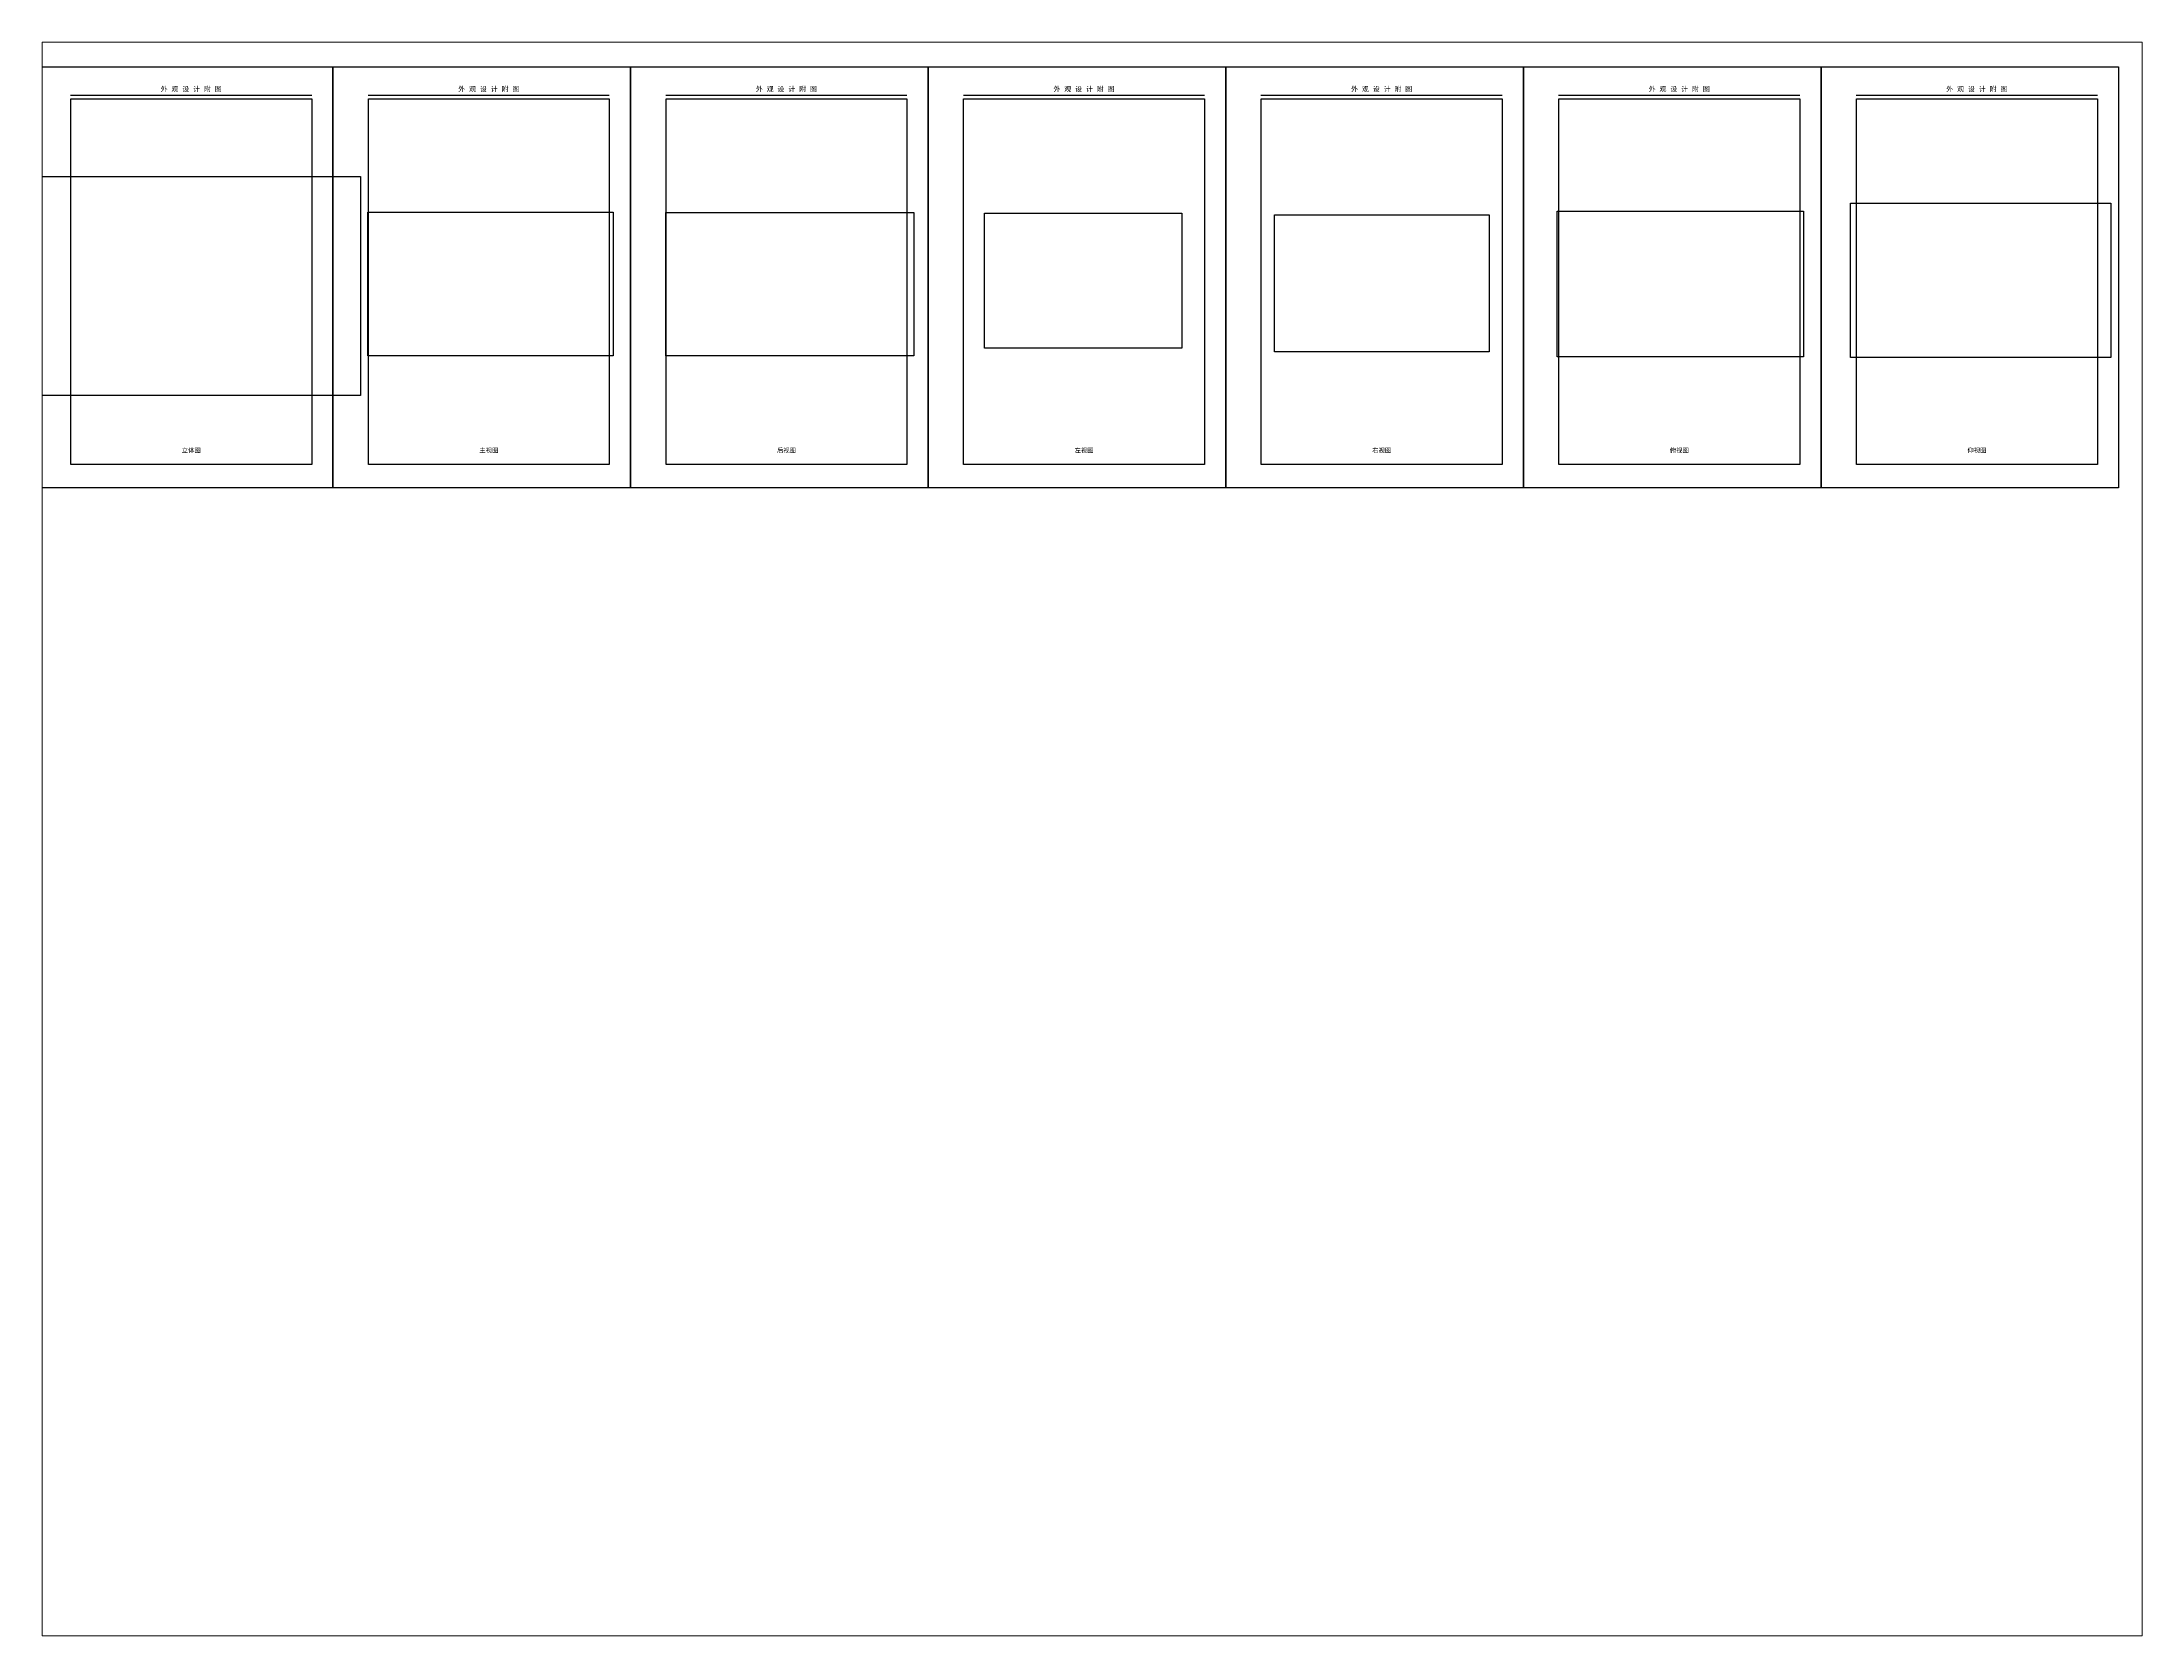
# Paper-space layout '布局1' of a CAD drawing. Header units: millimetres. Extents: x 26 to 231, y 20 to 176.
# The model-space entities are those that its viewports show. They can reach past a viewport. Long polylines and large blocks are cut down to what shows.
import ezdxf

# ---------------------------------------------------------------- set-up
doc = ezdxf.new("R2010")
doc.units = ezdxf.units.MM
doc.layers.get('0').update_dxf_attribs({"plot": 0})
doc.layers.add('A', color=7, linetype='Continuous')
doc.layers.add('图层1', color=7, linetype='Continuous')
doc.styles.get("Standard").update_dxf_attribs({"font": 'txt', "bigfont": 'gbcbig.shx'})
picture_1 = doc.add_image_def('image1.jpg', size_in_pixel=(1067, 671))
picture_2 = doc.add_image_def('image2.jpg', size_in_pixel=(1156, 676))
picture_3 = doc.add_image_def('image3.jpg', size_in_pixel=(1169, 675))
picture_4 = doc.add_image_def('image4.jpg', size_in_pixel=(1013, 693))
picture_5 = doc.add_image_def('image5.jpg', size_in_pixel=(1102, 702))
picture_6 = doc.add_image_def('image6.jpg', size_in_pixel=(1153, 682))
picture_7 = doc.add_image_def('image7.jpg', size_in_pixel=(1082, 642))

msp = doc.modelspace()

# ---------------------------------------------------------------- linework, layer by layer
at = {"color": 3, "lineweight": 25}
for points in [[(1845.9, 501.2), (2055.9, 501.2), (2055.9, 204.2), (1845.9, 204.2)], [(2055.9, 501.2), (2265.9, 501.2), (2265.9, 204.2), (2055.9, 204.2)], [(2265.9, 501.2), (2475.9, 501.2), (2475.9, 204.2), (2265.9, 204.2)], [(2475.9, 501.2), (2685.9, 501.2), (2685.9, 204.2), (2475.9, 204.2)], [(2685.9, 501.2), (2895.9, 501.2), (2895.9, 204.2), (2685.9, 204.2)], [(2895.9, 501.2), (3105.9, 501.2), (3105.9, 204.2), (2895.9, 204.2)], [(3105.9, 501.2), (3315.9, 501.2), (3315.9, 204.2), (3105.9, 204.2)]]:
    msp.add_lwpolyline(points, close=True, dxfattribs=at)
at = {"color": 1, "lineweight": 25}
for points in [[(2040.9, 220.7), (1870.9, 220.7), (1870.9, 478.7), (2040.9, 478.7)], [(2250.9, 220.7), (2080.9, 220.7), (2080.9, 478.7), (2250.9, 478.7)], [(2460.9, 220.7), (2290.9, 220.7), (2290.9, 478.7), (2460.9, 478.7)], [(2670.9, 220.7), (2500.9, 220.7), (2500.9, 478.7), (2670.9, 478.7)], [(2880.9, 220.7), (2710.9, 220.7), (2710.9, 478.7), (2880.9, 478.7)], [(3090.9, 220.7), (2920.9, 220.7), (2920.9, 478.7), (3090.9, 478.7)], [(3300.9, 220.7), (3130.9, 220.7), (3130.9, 478.7), (3300.9, 478.7)]]:
    msp.add_lwpolyline(points, close=True, dxfattribs=at)
at = {"layer": 'A', "color": 7}
for p, q in [((1870.7, 481.2), (2040.9, 481.2)), ((2080.7, 481.2), (2250.9, 481.2)), ((2290.7, 481.2), (2460.9, 481.2)), ((2500.7, 481.2), (2670.9, 481.2)), ((2710.7, 481.2), (2880.9, 481.2)), ((2920.7, 481.2), (3090.9, 481.2)), ((3130.7, 481.2), (3300.9, 481.2))]:
    msp.add_line(p, q, dxfattribs=at)

# ---------------------------------------------------------------- texts
at = {"layer": 'A', "lineweight": 25, "attachment_point": 1}
for s, insert, char_height, width in [('{\\fSimHei|b0|i0|c134|p49;外 观 设 计 附 图}', (1934.3, 487.3), 3.5, 48.007), ('{\\fSimHei|b0|i0|c134|p49;外 观 设 计 附 图}', (2144.3, 487.3), 3.5, 48.007), ('{\\fSimHei|b0|i0|c134|p49;外 观 设 计 附 图}', (2354.3, 487.3), 3.5, 48.007), ('{\\fSimHei|b0|i0|c134|p49;外 观 设 计 附 图}', (2564.3, 487.3), 3.5, 48.007), ('{\\fSimHei|b0|i0|c134|p49;外 观 设 计 附 图}', (2774.3, 487.3), 3.5, 48.007), ('{\\fSimHei|b0|i0|c134|p49;外 观 设 计 附 图}', (2984.3, 487.3), 3.5, 48.007), ('{\\fSimHei|b0|i0|c134|p49;外 观 设 计 附 图}', (3194.3, 487.3), 3.5, 48.007), ('{\\fSimSun|b0|i0|c134|p2;立体图}', (1949.2, 232.3), 3.2, 16.056), ('{\\fSimSun|b0|i0|c134|p2;主视图}', (2159.2, 232.3), 3.2, 25.51), ('{\\fSimSun|b0|i0|c134|p2;后视图}', (2369.2, 232.3), 3.2, 13.367), ('{\\fSimSun|b0|i0|c134|p2;左视图}', (2579.2, 232.3), 3.2, 13.453), ('{\\fSimSun|b0|i0|c134|p2;右视图}', (2789.2, 232.3), 3.2, 13.453), ('{\\fSimSun|b0|i0|c134|p2;俯视图}', (2999.2, 232.3), 3.2, 13.453), ('{\\fSimSun|b0|i0|c134|p2;仰视图}', (3209.2, 232.3), 3.2, 13.453)]:
    msp.add_mtext(s, dxfattribs=dict(at, insert=insert, char_height=char_height, width=width))

# ---------------------------------------------------------------- pictures from other files: only their frames are drawn
at = {"layer": '图层1', "color": 7}
image = msp.add_image(picture_1, insert=(1829.4, 269.3), size_in_units=(245.9, 154.6), dxfattribs=at)
image.dxf.flags = 7
image = msp.add_image(picture_7, insert=(3126.6, 296.1), size_in_units=(183.8, 109), dxfattribs=at)
image.dxf.flags = 7
image = msp.add_image(picture_2, insert=(2080.4, 297.4), size_in_units=(173.3, 101.4), dxfattribs=at)
image.dxf.flags = 7
image = msp.add_image(picture_3, insert=(2290.7, 297.3), size_in_units=(175.1, 101.1), dxfattribs=at)
image.dxf.flags = 7
image = msp.add_image(picture_4, insert=(2515.6, 302.9), size_in_units=(139.2, 95.2), dxfattribs=at)
image.dxf.flags = 7
image = msp.add_image(picture_5, insert=(2720.2, 300.2), size_in_units=(151.6, 96.6), dxfattribs=at)
image.dxf.flags = 7
image = msp.add_image(picture_6, insert=(2919.8, 296.7), size_in_units=(173.7, 102.8), dxfattribs=at)
image.dxf.flags = 7

psp = doc.layouts.new('布局1')

# ---------------------------------------------------------------- viewports
at = {"layer": '图层1', "color": 7}
psp.add_viewport(center=(128.5, 97.5), size=(205.6, 156), view_center_point=(2591.49, -43.43), view_height=1124.3405, dxfattribs=at)

doc.saveas('drawing.dxf')
